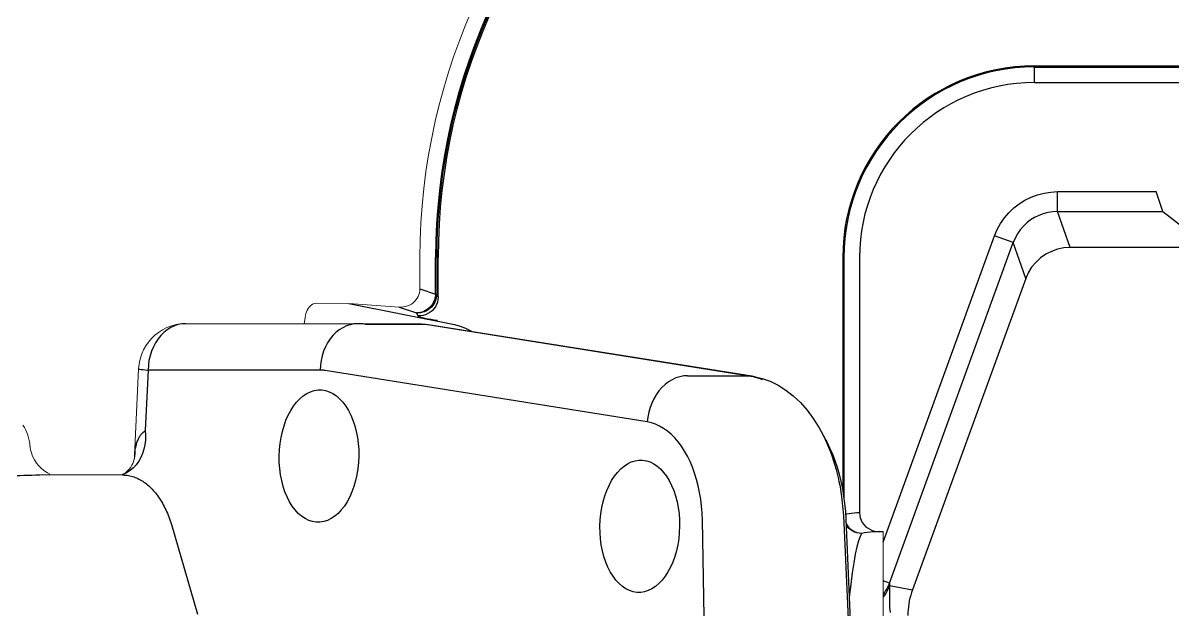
# Model space of a CAD drawing. Header units: millimetres. Extents: x 100 to 940, y 100 to 694.
# Drawn here: x 316.229 to 319.271, y 157.04 to 158.592 of the extents above; entities that cross this region are included whole.
import ezdxf

# ---------------------------------------------------------------- set-up
doc = ezdxf.new("R2010")
doc.units = ezdxf.units.MM
doc.layers.add('OUTLINE', color=6, linetype='Continuous', lineweight=9)

msp = doc.modelspace()

# ---------------------------------------------------------------- linework, layer by layer
at = {"color": 9, "linetype": 'Continuous'}
for p, q in [((318.9041, 158.4788), (319.8634, 158.4788)), ((318.9041, 158.4346), (318.9041, 158.4788)), ((318.9041, 158.4758), (319.8634, 158.4758)), ((318.9041, 158.4346), (319.8634, 158.4346)), ((318.9657, 158.0938), (318.9657, 158.1462)), ((318.9986, 157.9985), (318.9657, 158.0938)), ((318.8483, 158.0116), (318.7991, 158.0295)), ((318.8812, 157.9164), (318.8483, 158.0116)), ((319.3715, 157.9985), (318.9986, 157.9985)), ((317.3203, 157.8752), (317.3203, 157.9721)), ((317.3233, 157.9721), (317.3233, 157.8752)), ((317.3272, 157.8677), (317.3272, 157.9721)), ((318.3974, 157.9721), (318.3974, 157.355)), ((318.4003, 157.9721), (318.4003, 157.3365)), ((318.8812, 157.9164), (318.5818, 157.0936)), ((317.2791, 157.8891), (317.3203, 157.8752)), ((317.3203, 157.8752), (317.3233, 157.8752)), ((317.3233, 157.8752), (317.3272, 157.8677)), ((317.224, 157.841), (317.2697, 157.8256)), ((317.2697, 157.8256), (317.2736, 157.8181)), ((317.135, 157.7955), (317.2936, 157.7955)), ((317.2735, 157.7971), (317.2788, 157.797)), ((317.2788, 157.797), (317.2936, 157.7955)), ((317.2936, 157.7955), (318.1495, 157.6595)), ((316.5599, 157.6743), (316.5527, 157.5142)), ((317.0151, 157.6743), (316.5599, 157.6743)), ((317.8801, 157.5372), (317.0281, 157.6732)), ((317.9871, 157.6595), (318.1495, 157.6595)), ((318.0547, 155.6469), (318.026, 157.2779)), ((318.4948, 157.2471), (318.4869, 157.2469)), ((318.5206, 157.1112), (318.5041, 157.1172)), ((318.5212, 157.1058), (318.5212, 157.1043)), ((318.5212, 157.1043), (318.5818, 157.0936))]:
    msp.add_line(p, q, dxfattribs=at)
at = {"color": 7, "linetype": 'Continuous'}
for p, q in [((318.9657, 158.1462), (319.2262, 158.1462)), ((319.2437, 158.0938), (319.2262, 158.1462)), ((318.9657, 158.0938), (319.2437, 158.0938)), ((319.2437, 158.0938), (319.298, 158.0521)), ((318.5041, 157.219), (318.7991, 158.0295)), ((318.5206, 157.1112), (318.8483, 158.0116)), ((318.4416, 157.9721), (318.4416, 157.297)), ((317.0912, 157.8507), (317.3708, 157.7946)), ((317.2939, 157.7959), (317.301, 157.7949)), ((317.301, 157.7949), (318.1571, 157.6589)), ((318.1571, 157.6589), (318.1631, 157.6578)), ((318.3404, 157.5118), (318.3525, 157.4894)), ((316.2477, 157.4731), (316.2477, 157.4731)), ((318.4042, 157.3011), (318.4054, 157.2808)), ((318.4054, 157.2804), (318.474, 155.6489)), ((318.4948, 157.2471), (318.5041, 157.2471))]:
    msp.add_line(p, q, dxfattribs=at)
for points in [[(318.7991, 158.0295), (318.8061, 158.0461), (318.8148, 158.062), (318.825, 158.0768), (318.8367, 158.0906), (318.8497, 158.1031), (318.864, 158.1142), (318.8793, 158.1237), (318.8955, 158.1317), (318.9124, 158.138), (318.9298, 158.1426), (318.9477, 158.1453), (318.9657, 158.1462)], [(318.9657, 158.0938), (318.9528, 158.0931), (318.9401, 158.0912), (318.9278, 158.0879), (318.916, 158.0835), (318.9048, 158.0779), (318.8941, 158.0713), (318.8842, 158.0635), (318.875, 158.0548), (318.8668, 158.0451), (318.8595, 158.0346), (318.8533, 158.0234), (318.8483, 158.0116)], [(317.2734, 157.7971), (317.2831, 157.7968), (317.2939, 157.7959)], [(317.3708, 157.7946), (317.3854, 157.7908), (317.3996, 157.7854), (317.4135, 157.7784), (317.4164, 157.7766)], [(318.1631, 157.6578), (318.1843, 157.6525), (318.2055, 157.6447), (318.2264, 157.6344), (318.2468, 157.6214), (318.2665, 157.6061), (318.2852, 157.5884), (318.3029, 157.5683), (318.3194, 157.5462), (318.3346, 157.5221), (318.3404, 157.5118)], [(316.9067, 157.4471), (316.9074, 157.464), (316.9091, 157.4804), (316.9116, 157.4964), (316.9151, 157.5121), (316.9195, 157.5273), (316.9247, 157.5417), (316.9307, 157.5552), (316.9375, 157.5679), (316.9449, 157.5793), (316.9529, 157.5896), (316.9615, 157.5986), (316.9704, 157.6063), (316.9798, 157.6124), (316.9896, 157.6171), (316.9994, 157.6203), (317.0094, 157.6219), (317.0144, 157.6221)], [(317.0144, 157.6221), (317.0195, 157.6219), (317.0294, 157.6203), (317.0391, 157.6171), (317.0488, 157.6124), (317.0579, 157.6063), (317.0667, 157.5986), (317.0751, 157.5896), (317.0828, 157.5793), (317.0898, 157.5679), (317.0963, 157.5552), (317.1019, 157.5417), (317.1067, 157.5273), (317.1107, 157.5121), (317.1137, 157.4964), (317.1158, 157.4804), (317.117, 157.464), (317.1173, 157.4471)], [(318.3525, 157.4894), (318.3548, 157.485), (318.3626, 157.4691), (318.3698, 157.4526), (318.3764, 157.4354), (318.3824, 157.4175), (318.3877, 157.3991), (318.3924, 157.3802), (318.3964, 157.3608), (318.3997, 157.3411), (318.4023, 157.3212), (318.4042, 157.3011)], [(317.0095, 157.2721), (317.0045, 157.2723), (316.9946, 157.2739), (316.9848, 157.277), (316.9752, 157.2817), (316.966, 157.2879), (316.9572, 157.2955), (316.9489, 157.3046), (316.9412, 157.3148), (316.9341, 157.3263), (316.9277, 157.3389), (316.9221, 157.3525), (316.9173, 157.3668), (316.9133, 157.3821), (316.9102, 157.3978), (316.9081, 157.4138), (316.9069, 157.4302), (316.9067, 157.4471)], [(317.1173, 157.4471), (317.1165, 157.4302), (317.1149, 157.4138), (317.1123, 157.3978), (317.1088, 157.3821), (317.1044, 157.3668), (317.0993, 157.3525), (317.0933, 157.3389), (317.0865, 157.3263), (317.0791, 157.3148), (317.0711, 157.3046), (317.0625, 157.2955), (317.0535, 157.2879), (317.0441, 157.2817), (317.0344, 157.277), (317.0245, 157.2739), (317.0146, 157.2723), (317.0095, 157.2721)], [(317.7552, 157.2613), (317.7559, 157.2782), (317.7576, 157.2946), (317.7601, 157.3106), (317.7636, 157.3263), (317.768, 157.3415), (317.7732, 157.3559), (317.7792, 157.3694), (317.786, 157.3821), (317.7934, 157.3936), (317.8014, 157.4038), (317.81, 157.4129), (317.819, 157.4205), (317.8283, 157.4266), (317.8381, 157.4314), (317.8479, 157.4345), (317.8579, 157.4361), (317.8629, 157.4363)], [(317.8629, 157.4363), (317.868, 157.4361), (317.8779, 157.4345), (317.8876, 157.4314), (317.8973, 157.4266), (317.9064, 157.4205), (317.9152, 157.4129), (317.9236, 157.4038), (317.9313, 157.3936), (317.9384, 157.3821), (317.9448, 157.3694), (317.9504, 157.3559), (317.9552, 157.3415), (317.9592, 157.3263), (317.9622, 157.3106), (317.9643, 157.2946), (317.9655, 157.2782), (317.9658, 157.2613)], [(318.4416, 157.297), (318.4421, 157.2902), (318.4435, 157.2836), (318.4459, 157.2773), (318.4491, 157.2713), (318.4531, 157.2659), (318.4578, 157.2611), (318.4631, 157.2569), (318.4689, 157.2534), (318.475, 157.2506), (318.4815, 157.2487), (318.4881, 157.2475), (318.4948, 157.2471)], [(317.858, 157.0863), (317.853, 157.0865), (317.8431, 157.0881), (317.8333, 157.0912), (317.8237, 157.096), (317.8145, 157.1021), (317.8057, 157.1097), (317.7974, 157.1188), (317.7897, 157.129), (317.7826, 157.1405), (317.7762, 157.1532), (317.7706, 157.1667), (317.7658, 157.1811), (317.7618, 157.1963), (317.7587, 157.212), (317.7566, 157.228), (317.7554, 157.2444), (317.7552, 157.2613)], [(317.9658, 157.2613), (317.9651, 157.2444), (317.9634, 157.228), (317.9608, 157.212), (317.9573, 157.1963), (317.9529, 157.1811), (317.9478, 157.1667), (317.9418, 157.1532), (317.935, 157.1405), (317.9276, 157.129), (317.9196, 157.1188), (317.911, 157.1097), (317.902, 157.1021), (317.8926, 157.096), (317.8829, 157.0912), (317.8731, 157.0881), (317.8631, 157.0865), (317.858, 157.0863)], [(318.5206, 157.1112), (318.5186, 157.106), (318.5162, 157.1009)], [(318.5162, 157.1009), (318.5136, 157.096), (318.5107, 157.0912), (318.5075, 157.0865), (318.5041, 157.0821)]]:
    msp.add_lwpolyline(points, dxfattribs=at)
at = {"color": 9, "linetype": 'Continuous'}
for points in [[(318.9986, 157.9985), (318.9817, 157.9973), (318.9651, 157.9939), (318.9491, 157.9882), (318.9341, 157.9805), (318.9202, 157.9708), (318.9078, 157.9593), (318.897, 157.9462), (318.8881, 157.9318), (318.8812, 157.9164)], [(317.3203, 157.8752), (317.3198, 157.8699), (317.3188, 157.8647), (317.3173, 157.8595), (317.3153, 157.8546), (317.3127, 157.8499), (317.3098, 157.8455), (317.3064, 157.8414), (317.3026, 157.8377), (317.2985, 157.8344), (317.2941, 157.8316), (317.2895, 157.8293), (317.2847, 157.8276), (317.2798, 157.8263), (317.2748, 157.8257), (317.2697, 157.8256)], [(317.3233, 157.8752), (317.3229, 157.8698), (317.322, 157.8644), (317.3205, 157.8592), (317.3185, 157.8542), (317.3159, 157.8494), (317.3128, 157.8449), (317.3092, 157.8408), (317.3052, 157.8371), (317.3008, 157.8338), (317.2961, 157.8311), (317.2911, 157.8288), (317.2859, 157.8271), (317.2806, 157.826), (317.2752, 157.8255), (317.2697, 157.8256)], [(317.3272, 157.8677), (317.3267, 157.861), (317.3253, 157.8543), (317.323, 157.8479), (317.3198, 157.8419), (317.3158, 157.8363), (317.3112, 157.8314), (317.3059, 157.8271), (317.3, 157.8236), (317.2938, 157.8209), (317.2872, 157.819), (317.2805, 157.8181), (317.2736, 157.8181)], [(317.2736, 157.8181), (317.2747, 157.817), (317.2768, 157.8159), (317.2798, 157.8148), (317.2838, 157.8136), (317.2888, 157.8124), (317.2945, 157.8112), (317.3011, 157.8099), (317.3085, 157.8087)], [(317.3085, 157.8087), (317.3165, 157.8075), (317.3251, 157.8064)], [(316.6598, 157.7971), (316.6496, 157.7964), (316.6395, 157.7945), (316.6295, 157.7912), (316.6199, 157.7867), (316.6106, 157.7809), (316.6018, 157.7739), (316.5937, 157.7658), (316.5863, 157.7568), (316.5797, 157.7468), (316.574, 157.736), (316.5691, 157.7245), (316.5653, 157.7125), (316.5624, 157.7), (316.5607, 157.6872), (316.5599, 157.6743)], [(317.115, 157.7971), (317.1046, 157.7964), (317.0944, 157.7944), (317.0844, 157.7911), (317.0748, 157.7865), (317.0655, 157.7807), (317.0568, 157.7737), (317.0488, 157.7657), (317.0414, 157.7566), (317.0348, 157.7466), (317.0291, 157.7358), (317.0243, 157.7244), (317.0205, 157.7124), (317.0176, 157.6999), (317.0159, 157.6872), (317.0151, 157.6743)], [(317.135, 157.7955), (317.1317, 157.796), (317.1284, 157.7964), (317.125, 157.7967), (317.1217, 157.7969), (317.1183, 157.797), (317.115, 157.7971)], [(317.2936, 157.7955), (317.2987, 157.7952), (317.301, 157.7949)], [(316.5349, 157.6778), (316.5349, 157.6777), (316.5358, 157.6772), (316.538, 157.6767), (316.5416, 157.6762), (316.5465, 157.6756), (316.5526, 157.6749), (316.5599, 157.6743)], [(317.0281, 157.6732), (317.0259, 157.6735), (317.0237, 157.6738), (317.0216, 157.674), (317.0194, 157.6741), (317.0173, 157.6742), (317.0151, 157.6743)], [(317.9871, 157.6595), (317.9767, 157.6588), (317.9664, 157.6568), (317.9562, 157.6535), (317.9463, 157.649), (317.9367, 157.6432), (317.9276, 157.6362), (317.919, 157.6282), (317.9111, 157.6192), (317.904, 157.6092), (317.8976, 157.5985), (317.8922, 157.5871), (317.8876, 157.5751), (317.8841, 157.5628), (317.8816, 157.5501), (317.8801, 157.5372)], [(318.1495, 157.6595), (318.1546, 157.6586), (318.16, 157.6574), (318.1656, 157.656)], [(318.1495, 157.6595), (318.1546, 157.6592), (318.1569, 157.6589)], [(318.1656, 157.656), (318.1715, 157.6542), (318.1777, 157.6522), (318.1841, 157.6497)], [(318.026, 157.2779), (318.0253, 157.2965), (318.0238, 157.3148), (318.0216, 157.3329), (318.0187, 157.3507), (318.015, 157.3682), (318.0106, 157.3852), (318.0055, 157.4016), (317.9998, 157.4175), (317.9934, 157.4325), (317.9864, 157.4468), (317.9788, 157.4603), (317.9707, 157.4729), (317.9621, 157.4844), (317.953, 157.4951), (317.9435, 157.5046), (317.9336, 157.513), (317.9233, 157.5203), (317.9128, 157.5263), (317.9021, 157.5312), (317.8912, 157.5348), (317.8801, 157.5372)], [(316.5527, 157.5142), (316.5533, 157.5015), (316.5529, 157.4889), (316.5513, 157.4767), (316.5488, 157.4649), (316.5452, 157.4536), (316.5406, 157.443), (316.5351, 157.4331), (316.5287, 157.4242), (316.5214, 157.4163), (316.5135, 157.4094), (316.5049, 157.4037), (316.4957, 157.3992), (316.4918, 157.3978)], [(316.5262, 157.4642), (316.5268, 157.4676), (316.5274, 157.4709), (316.5281, 157.4741), (316.5289, 157.4771), (316.5297, 157.4799), (316.5306, 157.4827), (316.5315, 157.4853), (316.5325, 157.4878), (316.5335, 157.4901), (316.5345, 157.4924), (316.5356, 157.4946), (316.5367, 157.4966), (316.5379, 157.4986), (316.539, 157.5004), (316.5403, 157.5022), (316.5415, 157.5038), (316.5428, 157.5054), (316.5441, 157.5069), (316.5455, 157.5083), (316.5469, 157.5097), (316.5483, 157.5109), (316.5497, 157.5121), (316.5512, 157.5132), (316.5527, 157.5142)], [(318.3407, 157.5113), (318.3423, 157.5082), (318.3488, 157.4955), (318.3546, 157.4829), (318.36, 157.4703)], [(318.36, 157.4703), (318.3648, 157.458), (318.3691, 157.4459), (318.373, 157.4342), (318.3765, 157.4227), (318.3797, 157.4115), (318.3825, 157.4007), (318.385, 157.3901), (318.3873, 157.3798), (318.3893, 157.3698), (318.391, 157.36), (318.3926, 157.3505), (318.3939, 157.3413), (318.3951, 157.3323), (318.3962, 157.3235), (318.3971, 157.3148), (318.3978, 157.3063)], [(316.5244, 157.4475), (316.5245, 157.4492), (316.5247, 157.4521), (316.525, 157.455), (316.5253, 157.458), (316.5257, 157.4611), (316.5262, 157.4642)], [(316.0274, 157.369), (316.0425, 157.3725), (316.0572, 157.3757), (316.0716, 157.3786), (316.0856, 157.3813), (316.0993, 157.3836), (316.1127, 157.3857), (316.1258, 157.3876), (316.1386, 157.3892), (316.1511, 157.3907), (316.1634, 157.3919), (316.1754, 157.393), (316.1871, 157.394), (316.1986, 157.3948), (316.2098, 157.3954), (316.2208, 157.396), (316.2317, 157.3964), (316.2423, 157.3967), (316.2527, 157.3969), (316.2628, 157.397), (316.2735, 157.3971)], [(316.4921, 157.3971), (316.4942, 157.3971), (316.4978, 157.3969), (316.5013, 157.3966), (316.5048, 157.3962), (316.5084, 157.3956), (316.5119, 157.3949), (316.5154, 157.394), (316.5188, 157.3931), (316.5223, 157.3919), (316.5257, 157.3907), (316.5292, 157.3893), (316.5326, 157.3878), (316.5359, 157.3861), (316.5393, 157.3843), (316.5426, 157.3824), (316.5459, 157.3803), (316.5491, 157.3781), (316.5523, 157.3758), (316.5555, 157.3734), (316.5587, 157.3708), (316.5618, 157.3681), (316.5648, 157.3653), (316.5678, 157.3624), (316.5708, 157.3593), (316.5737, 157.3561), (316.5766, 157.3528), (316.5794, 157.3494), (316.5822, 157.3459), (316.5849, 157.3423), (316.5876, 157.3385), (316.5902, 157.3347), (316.5928, 157.3307), (316.5952, 157.3267), (316.5977, 157.3225), (316.6001, 157.3183), (316.6024, 157.3139), (316.6046, 157.3095), (316.6068, 157.305), (316.6089, 157.3004), (316.6109, 157.2957), (316.6129, 157.2909), (316.6148, 157.286), (316.6167, 157.2811), (316.6184, 157.2761), (316.6201, 157.271), (316.6217, 157.2658), (316.691, 157.0293)], [(318.3978, 157.3063), (318.3985, 157.2979), (318.399, 157.2896), (318.4736, 155.6489)], [(318.4416, 157.297), (318.4347, 157.2967), (318.4278, 157.2962), (318.4209, 157.2955), (318.4141, 157.2946), (318.4072, 157.2934), (318.4047, 157.2929)], [(318.4145, 157.2573), (318.4105, 157.2621), (318.407, 157.2675), (318.4059, 157.2699)], [(318.4121, 157.2569), (318.4078, 157.2618), (318.4061, 157.2643)], [(318.4473, 157.2422), (318.4408, 157.2427), (318.4344, 157.244), (318.4282, 157.2461), (318.4224, 157.249), (318.417, 157.2526), (318.4121, 157.2569)], [(318.4473, 157.2422), (318.4413, 157.2428), (318.4353, 157.2442), (318.4296, 157.2464), (318.4242, 157.2493), (318.4191, 157.253), (318.4145, 157.2573)], [(318.4473, 157.2422), (318.443, 157.2342), (318.4388, 157.2225), (318.4346, 157.207), (318.4304, 157.1877), (318.4263, 157.1646), (318.4223, 157.138), (318.4183, 157.1078), (318.4144, 157.0741), (318.4142, 157.0717)], [(318.4869, 157.2469), (318.4789, 157.2465), (318.471, 157.2459), (318.4631, 157.2449), (318.4552, 157.2437), (318.4473, 157.2422)], [(318.5212, 157.1043), (318.519, 157.099), (318.5166, 157.0939), (318.5139, 157.0889), (318.5109, 157.084), (318.5076, 157.0793), (318.5041, 157.0749)], [(318.5206, 157.1112), (318.5208, 157.1104), (318.521, 157.1095), (318.5211, 157.1084), (318.5212, 157.1072), (318.5212, 157.1058)], [(318.5212, 157.1043), (318.5213, 157.102), (318.5214, 157.0994), (318.5214, 157.0963), (318.5213, 157.0929), (318.5208, 157.0802)], [(318.5208, 157.0802), (318.5207, 157.0752), (318.5206, 157.0699), (318.5206, 157.0643), (318.5207, 157.0585)], [(318.5818, 157.0936), (318.5792, 157.0863), (318.577, 157.0788), (318.5751, 157.0713), (318.5734, 157.0638), (318.5721, 157.0562), (318.5711, 157.0485), (318.5703, 157.0408), (318.5698, 157.033), (318.5697, 157.0253)], [(318.5207, 157.0585), (318.5209, 157.0524), (318.5213, 157.0463)], [(318.5213, 157.0463), (318.5218, 157.04), (318.5225, 157.0336)]]:
    msp.add_lwpolyline(points, dxfattribs=at)
for radius, start in [(1.5837, 78.1099), (1.5808, 78.1099), (1.5769, 78.1099), (0.5067, 90), (0.5038, 90)]:
    msp.add_arc((318.9041, 157.9721), radius, start, 180, dxfattribs=at)
at = {"color": 7, "linetype": 'Continuous'}
msp.add_arc((318.9041, 157.9721), 0.4625, 90, 180, dxfattribs=at)
at = {"layer": 'OUTLINE'}
for p, q in [((317.2791, 157.9721), (317.2791, 157.8891)), ((317.0043, 157.8509), (317.0912, 157.8507)), ((317.0912, 157.8507), (317.224, 157.841)), ((316.9724, 157.7971), (316.9751, 157.8137)), ((317.2735, 157.7971), (316.6598, 157.7971)), ((316.5349, 157.6778), (316.5244, 157.4475)), ((316.524, 157.4409), (316.5226, 157.4354)), ((316.2717, 157.4202), (316.2792, 157.4129)), ((316.5226, 157.4354), (316.5225, 157.4353)), ((316.2735, 157.3971), (316.4921, 157.3971)), ((318.5041, 153.9379), (318.5041, 157.2471))]:
    msp.add_line(p, q, dxfattribs=at)
for points in [[(317.2791, 157.8897), (317.2788, 157.8843), (317.2779, 157.879), (317.2764, 157.8738), (317.2743, 157.8689), (317.2717, 157.8642), (317.2686, 157.8598), (317.265, 157.8558), (317.2609, 157.8522), (317.2564, 157.8491), (317.2516, 157.8464), (317.2465, 157.8442), (317.241, 157.8425), (317.2352, 157.8414), (317.2293, 157.8409), (317.2232, 157.8411)], [(316.9751, 157.8137), (316.9761, 157.819), (316.9775, 157.824), (316.9791, 157.8286), (316.9811, 157.833), (316.9834, 157.8371), (316.9859, 157.8406), (316.9886, 157.8437), (316.9915, 157.8463), (316.9946, 157.8483), (316.9977, 157.8498), (317.0009, 157.8506), (317.0043, 157.8509)], [(316.5349, 157.6778), (316.5354, 157.6842), (316.537, 157.6955), (316.5396, 157.7066), (316.5433, 157.7176), (316.5481, 157.7283), (316.554, 157.7386), (316.5609, 157.7485), (316.5688, 157.7578), (316.5778, 157.7664), (316.5877, 157.7742), (316.5984, 157.781), (316.6098, 157.7867), (316.6218, 157.7912), (316.6343, 157.7945), (316.647, 157.7964), (316.6598, 157.7971)], [(316.2477, 157.4731), (316.248, 157.4703), (316.2491, 157.4634), (316.2512, 157.4555), (316.2546, 157.4466), (316.2593, 157.4372), (316.2651, 157.4284), (316.2717, 157.4202)], [(316.5226, 157.4354), (316.523, 157.4369), (316.5236, 157.4397), (316.5241, 157.4433), (316.5244, 157.4475)], [(316.5262, 157.4642), (316.5258, 157.4525), (316.524, 157.4409)], [(316.2792, 157.4129), (316.2866, 157.4071), (316.2935, 157.4027), (316.2997, 157.3995)], [(316.5036, 157.4058), (316.5073, 157.4093), (316.5109, 157.4133), (316.5142, 157.4177), (316.5172, 157.4225), (316.5197, 157.4275), (316.5217, 157.4325), (316.5225, 157.4353)], [(316.4897, 157.3971), (316.4908, 157.3975), (316.4934, 157.3987), (316.4965, 157.4005), (316.5, 157.4029), (316.5036, 157.4058)]]:
    msp.add_lwpolyline(points, dxfattribs=at)
for centre, radius, start, end in [((318.9041, 157.9721), 1.625, 78.1099, 180), ((316.1231, 157.4625), 0.125, 4.8777, 31.9923)]:
    msp.add_arc(centre, radius, start, end, dxfattribs=at)

doc.saveas('drawing.dxf')
